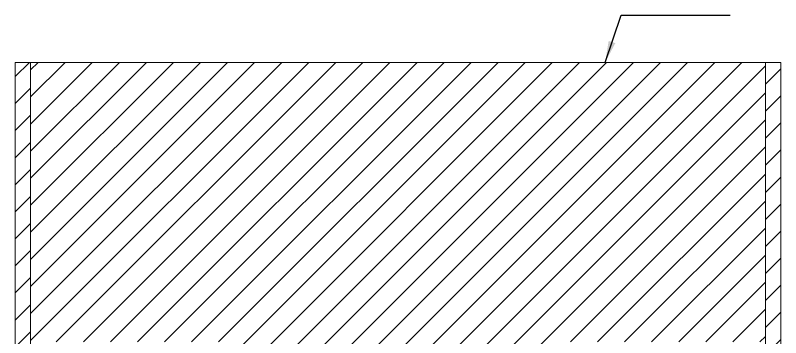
# Model space of a CAD drawing. Header units: millimetres. Extents: x -203524 to 13185, y 0 to 34178.
# Drawn here: x 5189 to 7689, y 4297 to 5350 of the extents above; entities that cross this region are included whole.
import ezdxf

# ---------------------------------------------------------------- set-up
doc = ezdxf.new("R2010")
doc.units = ezdxf.units.MM
doc.header["$MEASUREMENT"] = 0
doc.linetypes.add('HIDDEN', pattern=[9.525, 6.35, -3.175])
for name, color, linetype, lineweight in [('D', 3, 'Continuous', 13), ('H', 2, 'HIDDEN', 15), ('S', 4, 'Continuous', 15)]:
    doc.layers.add(name, color=color, linetype=linetype, lineweight=lineweight)
doc.styles.add('STU25', font='isocp2.shx')
doc.dimstyles.new('STU25$7', dxfattribs={"dimscale": 35, "dimtxt": 2.5, "dimasz": 2, "dimexe": 1.25, "dimexo": 0.625, "dimgap": 1, "dimtad": 0, "dimdec": 4, "dimdsep": 46, "dimtxsty": 'STU25', "dimcen": 2.5, "dimazin": 2, "dimtfac": 1, "dimtdec": 4, "dimtmove": 0, "dimatfit": 3, "dimfxl": 0, "dimtolj": 1, "dimtzin": 0, "dimarcsym": 0})

msp = doc.modelspace()

# ---------------------------------------------------------------- hatches: boundary and pattern name
at = {"layer": 'D'}
h = msp.add_hatch(dxfattribs=at)
h.set_pattern_fill('ANSI31', color=256, scale=500, style=0)
h.set_pattern_definition([(45, (223702.25, 22815.82), (-44.194174, 44.194174), [])])
h.paths.add_polyline_path([(6839.394, 4196.971), (6839.394, 3566.971), (6839.394, 3136.971), (6839.394, 2516.971), (6814.394, 2516.971), (6814.394, 2506.971), (6799.787, 2506.971), (6799.787, 2498.971), (6833.894, 2498.971), (6833.894, 2495.971), (6989.394, 2495.971), (6989.394, 4282.906), (7639.394, 4282.906), (7639.394, 5195.971), (5239.394, 5195.971), (5239.394, 4282.906), (5889.394, 4282.906), (5889.394, 2495.971), (6039.894, 2495.971), (6039.894, 2498.971), (6074.002, 2498.971), (6074.002, 2506.971), (6064.394, 2506.971), (6064.394, 2516.971), (6039.394, 2516.971), (6039.394, 3136.971), (6039.394, 3566.971), (6039.394, 4196.971)])
at = {"layer": 'H', "ltscale": 5}
h = msp.add_hatch(dxfattribs=at)
h.set_pattern_fill('ANSI31', color=256, scale=500, style=0)
h.set_pattern_definition([(45, (223439.465, 23111.9), (-44.194174, 44.194174), [])])
h.paths.add_polyline_path([(7689.394, 2445.971), (7689.394, 5195.971), (7639.394, 5195.971), (7639.394, 2495.971), (5239.394, 2495.971), (5239.394, 5195.971), (5189.394, 5195.971), (5189.394, 2445.971)])
h.paths.add_polyline_path([(7689.394, 5195.971), (7639.394, 5195.971)], flags=16)
h.paths.add_polyline_path([(5189.394, 5195.971), (5239.394, 5195.971)], flags=16)

# ---------------------------------------------------------------- linework, layer by layer
at = {"layer": 'S', "linetype": 'Continuous'}
for p, q in [((5189.394, 2445.971), (5189.394, 5195.971)), ((5189.394, 5195.971), (5239.394, 5195.971)), ((5239.394, 2495.971), (5239.394, 5195.971)), ((7689.394, 5195.971), (5239.394, 5195.971)), ((7639.394, 2495.971), (7639.394, 5195.971)), ((7689.394, 5195.971), (7639.394, 5195.971)), ((7689.394, 2445.971), (7689.394, 5195.971))]:
    msp.add_line(p, q, dxfattribs=at)
at = {"layer": 'S'}
for p, q in [((5189.394, 5195.971), (5239.394, 5195.971)), ((5189.394, 5195.971), (5239.394, 5195.971)), ((7689.394, 5195.971), (7639.394, 5195.971)), ((7689.394, 5195.971), (7639.394, 5195.971)), ((7639.394, 4495.971), (7639.394, 4505.971))]:
    msp.add_line(p, q, dxfattribs=at)

# ---------------------------------------------------------------- leaders
at = {"layer": 'D'}
msp.add_leader([(7115.824, 5195.971), (7168.145, 5349.713), (7523.907, 5349.713)], dimstyle='STU25$7', override={"dimgap": 1, "dimtad": 0}, dxfattribs=at)

doc.saveas('drawing.dxf')
